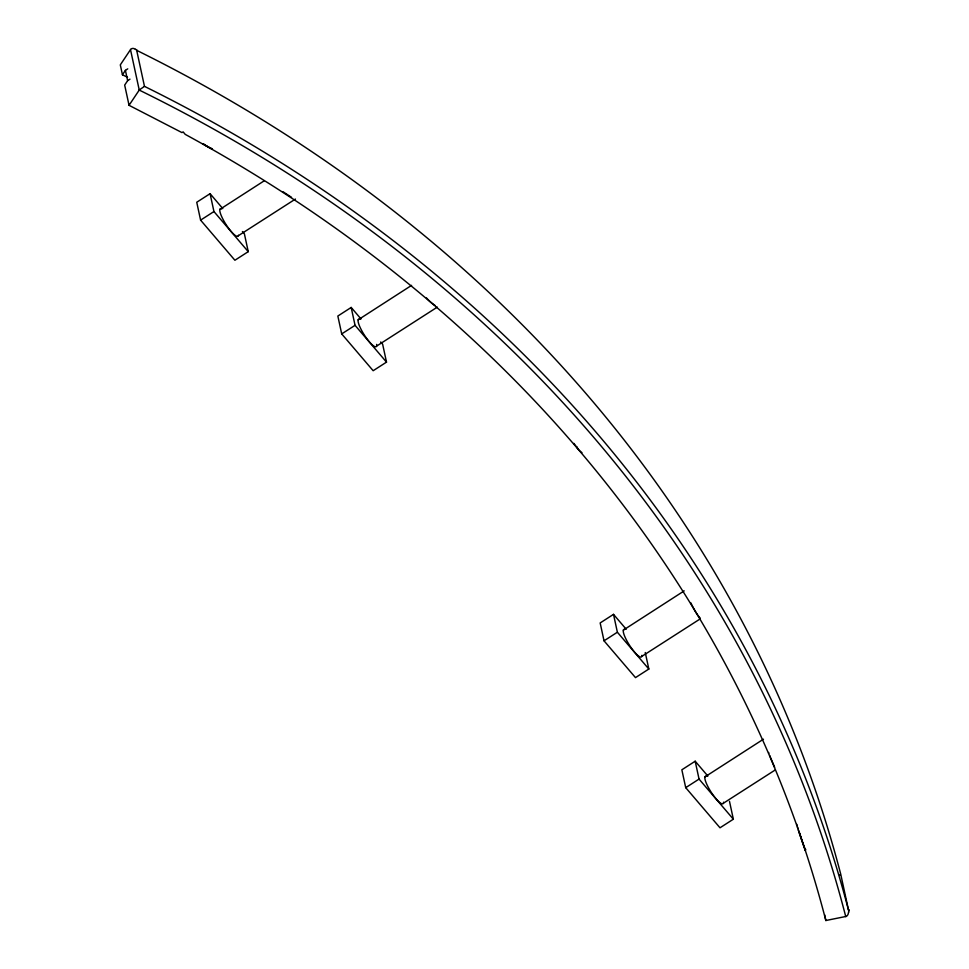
<?xml version="1.0" encoding="UTF-8"?>
<svg xmlns="http://www.w3.org/2000/svg" width="969" height="969" viewBox="0 0 969 969"><rect width="100%" height="100%" fill="white"/><g stroke="black" fill="none" stroke-linecap="round" stroke-linejoin="round"><path stroke-width="1.45" d="M848.699 911.999L848.65 912.604M127.545 77.302A1637.162 1365.2 -12.2 0 0 122.445 74.783L125.413 70.349L127.751 68.847M129.979 79.155L127.642 80.657L124.674 85.09L129.047 105.306L181.99 132.608L183.117 131.893L185.236 134.376A1637.162 1365.212 -12.2 0 1 825.854 920.514L845.658 916.517M129.047 105.306L139.245 90.056L130.5 49.625L120.301 64.875L122.445 74.783M139.342 89.911L144.478 86.374A1661.617 1385.597 -12.2 0 1 848.481 910.012L848.493 910.048M840.293 874.704L839.614 875.14M358.142 319.831L411.583 285.37M222.785 208.565L210.079 193.679L196.743 202.255L200.595 220.133L234.898 260.249L248.246 251.661L244.382 233.795L242.42 231.518M200.595 220.133L213.943 211.545L210.079 193.679M219.915 209.365L264.101 180.888M361.013 318.946L351.19 307.452L337.842 316.039L341.706 333.905L373.162 370.715L386.51 362.127L382.646 344.261L380.696 341.972M341.706 333.905L355.054 325.33L351.19 307.452M626.228 629.244L613.51 614.358L600.162 622.946L604.026 640.812L635.494 677.622L648.83 669.034L645.269 652.537M604.026 640.812L617.374 632.224L613.51 614.358M623.358 630.104L684.199 590.872M707.867 776.072L695.185 761.21L681.849 769.798L685.713 787.664L720.003 827.792L733.351 819.205L729.487 801.339M685.713 787.664L699.049 779.088L695.185 761.21M704.984 776.872L763.463 739.19M238.313 235.733L295.448 199.057M376.578 346.127L437.346 307.1M641.781 656.401L700.224 618.876M723.383 803.228L775.079 770.064M212.041 149.056L202.848 143.872M291.548 197.337L283.081 191.801M135.26 49.201L134.655 48.886A4.3 3.815 -86 0 0 130.536 49.346M135.406 49.286L136.108 49.77M355.054 325.33L386.51 362.127M617.374 632.224L648.83 669.034M213.943 211.545L248.246 251.661M699.049 779.088L733.351 819.205M136.665 50.303L136.69 50.34A1661.617 1385.597 -12.2 0 1 840.68 873.977L848.481 910.012M774.619 767.242L770.428 757.383M769.713 755.505L769.992 756.268M768.611 752.465L768.877 753.228M799.243 833.013L805.239 850.297L805.215 849.195M799.001 832.214L798.299 829.852M797.875 828.35L797.463 826.896M797.087 825.527L796.736 824.219M824.631 914.772L825.879 920.55M577.258 447.145L577.5 448.235M136.69 50.34L144.478 86.374M125.413 70.349L127.642 80.657M848.638 910.86L848.699 911.744M805.711 849.462L805.639 850.019A17.769 0.896 73.1 0 1 799.57 832.965M238.422 235.249A16.291 3.682 57.3 0 1 225.862 224.275A16.291 3.682 57.3 0 1 221.671 208.868M376.65 344.395A16.291 3.682 57.3 0 1 364.925 335.928A16.291 3.682 57.3 0 1 359.911 319.286M641.914 655.335A16.291 3.682 57.3 0 1 630.153 646.25A16.291 3.682 57.3 0 1 624.605 629.402M723.552 802.175A16.291 3.706 57.2 0 1 711.282 792.376A16.291 3.706 57.2 0 1 706.74 776.387M212.381 148.826A17.769 6.674 39.5 0 1 203.32 143.751M848.359 912.737A4.3 4.13 -44.6 0 1 845.937 916.613M139.221 90.069A1656.324 1381.188 -12.2 0 1 845.719 916.504M848.929 909.637A4.433 2.75 -85.4 0 1 849.159 910.594M136.387 49.564A4.433 3.682 -1.6 0 1 136.92 50.182M581.981 452.656A16.291 3.755 57.5 0 1 577.56 448.502M577.451 448.005A16.291 3.61 57 0 1 573.89 443.366M700.175 617.992A16.473 2.592 63.9 0 1 690.836 602.827M434.875 305.271A16.473 4.797 50.4 0 1 426.469 297.931"/></g></svg>
